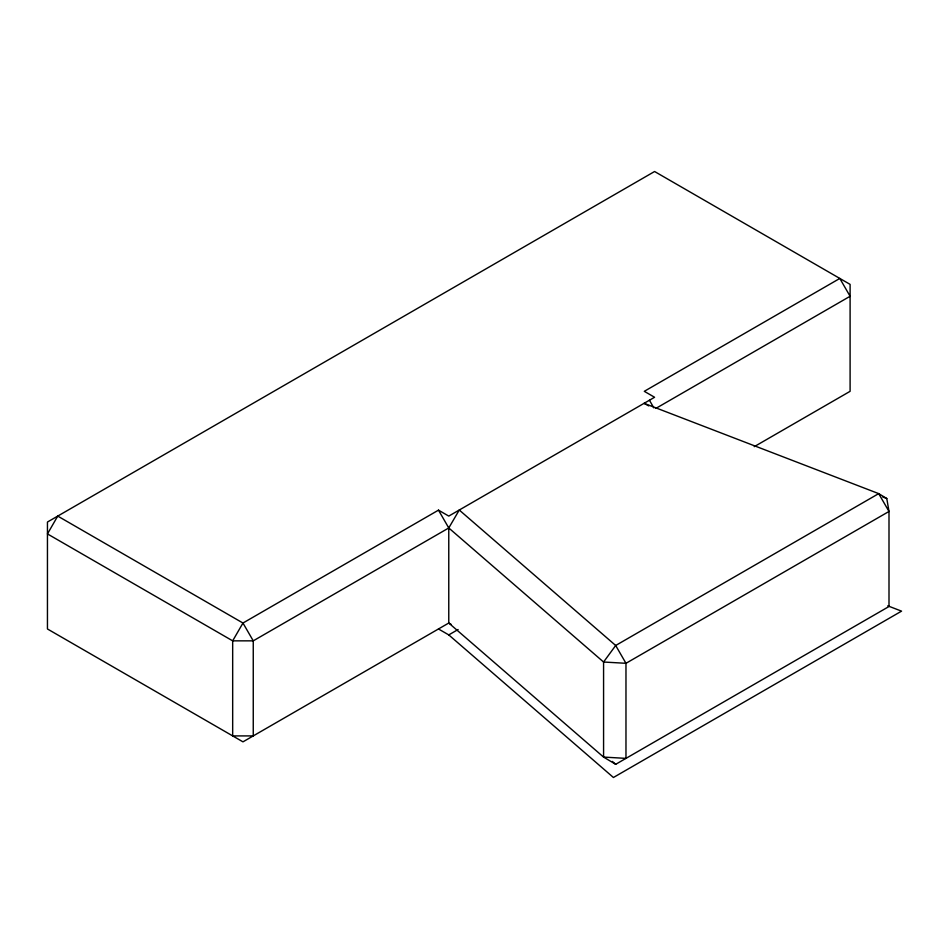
<?xml version="1.0" encoding="UTF-8"?>
<svg xmlns="http://www.w3.org/2000/svg" width="949" height="949" viewBox="0 0 949 949"><rect width="100%" height="100%" fill="white"/><g stroke="black" fill="none" stroke-linecap="round" stroke-linejoin="round"><path stroke-width="1.42" d="M448.77 527.964L459.269 510.028L615.687 645.486L625.972 663.304L625.972 758.37L603.576 757.088L448.77 623.03L448.77 527.964L438.485 510.147L242.968 623.03L232.671 640.848L232.671 735.914L253.253 735.914L253.253 640.848L242.968 623.03L57.735 516.09L47.45 533.907L232.671 640.848L253.253 640.848L448.77 527.964L603.576 662.022L625.972 663.304L888.999 511.452L886.781 498.522L878.703 493.622L644.086 403.325L648.748 405.911M655.854 408.414L850.102 296.266L839.806 278.448L644.288 391.32L654.585 397.263L448.77 516.09L438.485 510.147M754.253 446.659L850.102 391.32L850.102 284.38L654.585 171.508L47.45 522.033L47.45 628.973L242.968 741.845L448.77 623.03L451.107 624.323M438.485 628.973L448.77 634.905L458.106 629.519M615.687 764.313L888.999 606.506L888.999 511.452L878.703 493.622L615.687 645.486L603.576 662.022L603.576 757.088L615.687 764.313L612.33 761.406M882.629 496.92L886.781 498.522M887.754 605.83L901.55 611.144L613.422 777.492L448.77 634.905M649.436 400.241L653.849 407.868"/></g></svg>
